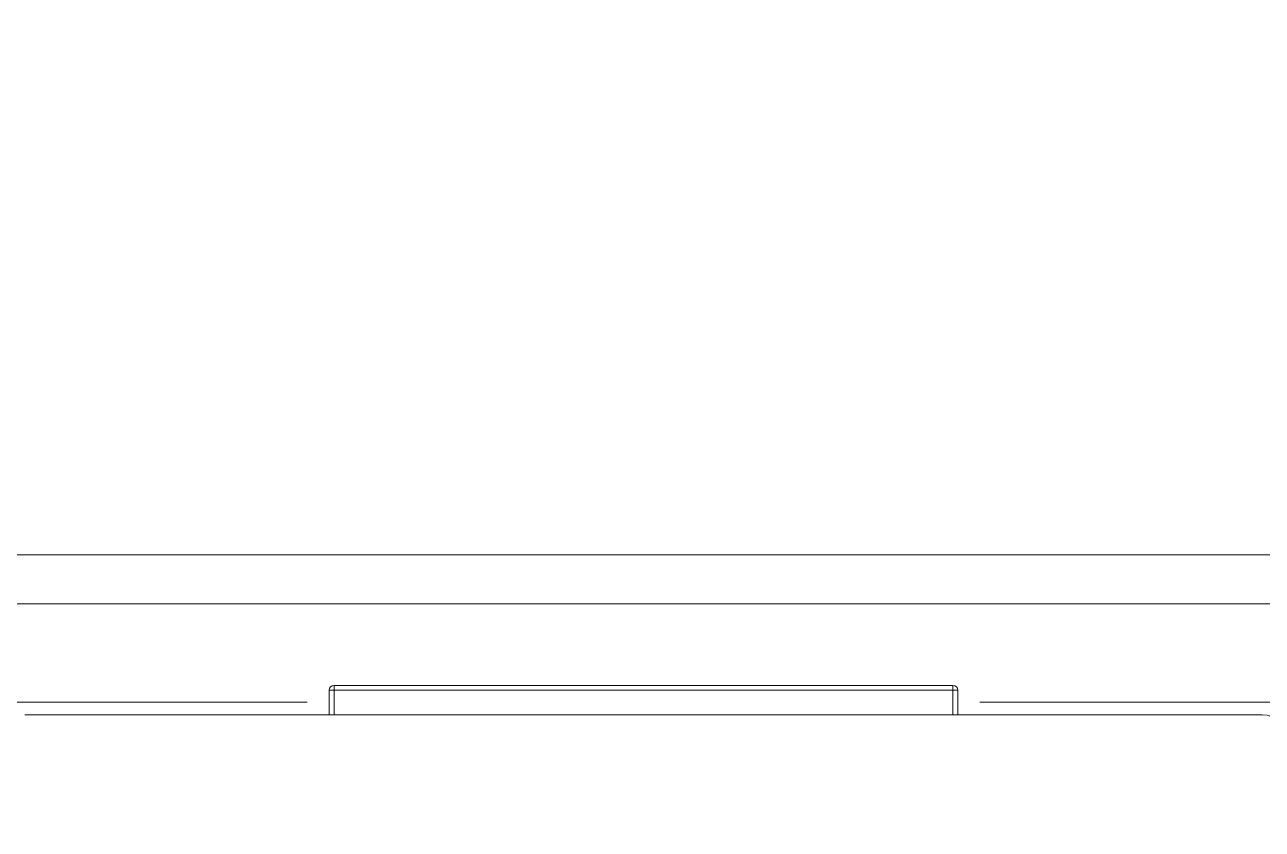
# Model space of a CAD drawing. Header units: inches. Extents: x 0.54 to 10.46, y 0.74 to 7.76.
# Drawn here: x 9.5522 to 9.7151, y 4.7638 to 4.8697 of the extents above; entities that cross this region are included whole.
import ezdxf

# ---------------------------------------------------------------- set-up
doc = ezdxf.new("R2010")
doc.units = ezdxf.units.IN
doc.header["$MEASUREMENT"] = 0
doc.layers.add('BG', color=7, linetype='Continuous')
doc.layers.add('MCG-INT-4FT', color=7, linetype='Continuous')

# ---------------------------------------------------------------- blocks, each defined once
blk = doc.blocks.new('block 3')
at = {"layer": 'BG', "true_color": 0xffffff}
h = blk.add_hatch(color=7, dxfattribs=at)
h.dxf.hatch_style = 2
edge = h.paths.add_edge_path()
edge.add_spline(control_points=[(10.29599, 0.90612), (10.29599, 0.90612), (0.87112, 0.90612), (0.87112, 0.90612), (0.87016, 0.90612), (0.86938, 0.90689), (0.86938, 0.90785), (0.86938, 0.90785), (0.86938, 7.59215), (0.86938, 7.59215), (0.86938, 7.59311), (0.87016, 7.59389), (0.87112, 7.59389), (0.87112, 7.59389), (10.29599, 7.59389), (10.29599, 7.59389), (10.29696, 7.59389), (10.29773, 7.59311), (10.29773, 7.59215), (10.29773, 7.59215), (10.29773, 0.90785), (10.29773, 0.90785), (10.29773, 0.90689), (10.29696, 0.90612), (10.29599, 0.90612)], knot_values=[0, 0, 0, 0, 1, 1, 1, 2, 2, 2, 3, 3, 3, 4, 4, 4, 5, 5, 5, 6, 6, 6, 7, 7, 7, 8, 8, 8, 8], degree=3, periodic=1)
h.paths.add_polyline_path([(0.87286, 0.90959), (10.29426, 0.90959), (10.29426, 7.59042), (0.87286, 7.59042)])
at = {"layer": 'BG', "lineweight": 0}
blk.add_open_spline([(10.29599, 0.90612), (10.29599, 0.90612), (0.87112, 0.90612), (0.87112, 0.90612), (0.87016, 0.90612), (0.86938, 0.90689), (0.86938, 0.90785), (0.86938, 0.90785), (0.86938, 7.59215), (0.86938, 7.59215), (0.86938, 7.59311), (0.87016, 7.59389), (0.87112, 7.59389), (0.87112, 7.59389), (10.29599, 7.59389), (10.29599, 7.59389), (10.29696, 7.59389), (10.29773, 7.59311), (10.29773, 7.59215), (10.29773, 7.59215), (10.29773, 0.90785), (10.29773, 0.90785), (10.29773, 0.90689), (10.29696, 0.90612), (10.29599, 0.90612)], degree=3, knots=[0, 0, 0, 0, 1, 1, 1, 2, 2, 2, 3, 3, 3, 4, 4, 4, 5, 5, 5, 6, 6, 6, 7, 7, 7, 8, 8, 8, 8], dxfattribs=at)
blk = doc.blocks.new('block 2')
at = {"layer": 'BG'}
blk.add_blockref('block 3', (0, 0), dxfattribs=at)
blk = doc.blocks.new('block 69')
at = {"layer": 'BG', "true_color": 0xffffff}
h = blk.add_hatch(color=7, dxfattribs=at)
h.dxf.hatch_style = 2
edge = h.paths.add_edge_path()
edge.add_spline(control_points=[(10.46309, 0.739), (10.46309, 0.739), (0.53691, 0.739), (0.53691, 0.739), (0.53595, 0.739), (0.53517, 0.73978), (0.53517, 0.74074), (0.53517, 0.74074), (0.53517, 7.75926), (0.53517, 7.75926), (0.53517, 7.76022), (0.53595, 7.761), (0.53691, 7.761), (0.53691, 7.761), (10.46309, 7.761), (10.46309, 7.761), (10.46406, 7.761), (10.46483, 7.76022), (10.46483, 7.75926), (10.46483, 7.75926), (10.46483, 0.74074), (10.46483, 0.74074), (10.46483, 0.73978), (10.46406, 0.739), (10.46309, 0.739)], knot_values=[0, 0, 0, 0, 1, 1, 1, 2, 2, 2, 3, 3, 3, 4, 4, 4, 5, 5, 5, 6, 6, 6, 7, 7, 7, 8, 8, 8, 8], degree=3, periodic=1)
h.paths.add_polyline_path([(0.53864, 0.74248), (10.46136, 0.74248), (10.46136, 7.75752), (0.53864, 7.75752)])
at = {"layer": 'BG', "lineweight": 0}
blk.add_open_spline([(10.46309, 0.739), (10.46309, 0.739), (0.53691, 0.739), (0.53691, 0.739), (0.53595, 0.739), (0.53517, 0.73978), (0.53517, 0.74074), (0.53517, 0.74074), (0.53517, 7.75926), (0.53517, 7.75926), (0.53517, 7.76022), (0.53595, 7.761), (0.53691, 7.761), (0.53691, 7.761), (10.46309, 7.761), (10.46309, 7.761), (10.46406, 7.761), (10.46483, 7.76022), (10.46483, 7.75926), (10.46483, 7.75926), (10.46483, 0.74074), (10.46483, 0.74074), (10.46483, 0.73978), (10.46406, 0.739), (10.46309, 0.739)], degree=3, knots=[0, 0, 0, 0, 1, 1, 1, 2, 2, 2, 3, 3, 3, 4, 4, 4, 5, 5, 5, 6, 6, 6, 7, 7, 7, 8, 8, 8, 8], dxfattribs=at)
blk = doc.blocks.new('block 68')
at = {"layer": 'BG'}
blk.add_blockref('block 69', (0, 0), dxfattribs=at)
blk = doc.blocks.new('block 393')
at = {"layer": 'MCG-INT-4FT', "color": 7, "lineweight": 5, "true_color": 0xffffff}
blk.add_lwpolyline([(9.54187, 4.79992), (9.72545, 4.79992)], dxfattribs=at)
blk = doc.blocks.new('block 405')
at = {"layer": 'MCG-INT-4FT', "color": 7, "lineweight": 5, "true_color": 0xffffff}
blk.add_lwpolyline([(9.72545, 4.79345), (9.54187, 4.79345)], dxfattribs=at)
blk = doc.blocks.new('block 426')
at = {"layer": 'MCG-INT-4FT', "color": 7, "lineweight": 5, "true_color": 0xffffff}
blk.add_lwpolyline([(9.58939, 4.78053), (9.54187, 4.78053)], dxfattribs=at)
blk = doc.blocks.new('block 427')
at = {"layer": 'MCG-INT-4FT', "color": 7, "lineweight": 5, "true_color": 0xffffff}
blk.add_lwpolyline([(9.72545, 4.78053), (9.67794, 4.78053)], dxfattribs=at)
blk = doc.blocks.new('block 574')
at = {"layer": 'MCG-INT-4FT', "color": 7, "lineweight": 5, "true_color": 0xffffff}
blk.add_lwpolyline([(9.71511, 4.77885), (9.55222, 4.77885)], dxfattribs=at)
blk = doc.blocks.new('block 575')
at = {"layer": 'MCG-INT-4FT', "color": 7, "lineweight": 5, "true_color": 0xffffff}
blk.add_open_spline([(9.71834, 4.77561), (9.71834, 4.7774), (9.7169, 4.77885), (9.71511, 4.77885)], degree=3, dxfattribs=at)
blk = doc.blocks.new('block 748')
at = {"layer": 'MCG-INT-4FT', "color": 7, "lineweight": 5, "true_color": 0xffffff}
blk.add_lwpolyline([(9.59294, 4.78272), (9.59294, 4.78208)], dxfattribs=at)
blk = doc.blocks.new('block 749')
at = {"layer": 'MCG-INT-4FT', "color": 7, "lineweight": 5, "true_color": 0xffffff}
blk.add_lwpolyline([(9.59294, 4.78208), (9.59229, 4.78208)], dxfattribs=at)
blk = doc.blocks.new('block 750')
at = {"layer": 'MCG-INT-4FT', "color": 7, "lineweight": 5, "true_color": 0xffffff}
blk.add_open_spline([(9.59294, 4.78272), (9.59258, 4.78272), (9.59229, 4.78244), (9.59229, 4.78208)], degree=3, dxfattribs=at)
blk = doc.blocks.new('block 751')
at = {"layer": 'MCG-INT-4FT', "color": 7, "lineweight": 5, "true_color": 0xffffff}
blk.add_lwpolyline([(9.67439, 4.78272), (9.59294, 4.78272)], dxfattribs=at)
blk = doc.blocks.new('block 752')
at = {"layer": 'MCG-INT-4FT', "color": 7, "lineweight": 5, "true_color": 0xffffff}
blk.add_lwpolyline([(9.67439, 4.78208), (9.67439, 4.78272)], dxfattribs=at)
blk = doc.blocks.new('block 753')
at = {"layer": 'MCG-INT-4FT', "color": 7, "lineweight": 5, "true_color": 0xffffff}
blk.add_lwpolyline([(9.67439, 4.78208), (9.59294, 4.78208)], dxfattribs=at)
blk = doc.blocks.new('block 754')
at = {"layer": 'MCG-INT-4FT', "color": 7, "lineweight": 5, "true_color": 0xffffff}
blk.add_lwpolyline([(9.59229, 4.78208), (9.59229, 4.77885)], dxfattribs=at)
blk = doc.blocks.new('block 755')
at = {"layer": 'MCG-INT-4FT', "color": 7, "lineweight": 5, "true_color": 0xffffff}
blk.add_open_spline([(9.67503, 4.78208), (9.67503, 4.78244), (9.67475, 4.78272), (9.67439, 4.78272)], degree=3, dxfattribs=at)
blk = doc.blocks.new('block 756')
at = {"layer": 'MCG-INT-4FT', "color": 7, "lineweight": 5, "true_color": 0xffffff}
blk.add_lwpolyline([(9.67503, 4.78208), (9.67439, 4.78208)], dxfattribs=at)
blk = doc.blocks.new('block 757')
at = {"layer": 'MCG-INT-4FT', "color": 7, "lineweight": 5, "true_color": 0xffffff}
blk.add_lwpolyline([(9.67503, 4.77885), (9.67503, 4.78208)], dxfattribs=at)
blk = doc.blocks.new('block 913')
at = {"layer": 'MCG-INT-4FT', "color": 8, "lineweight": 5, "true_color": 0x808080}
blk.add_lwpolyline([(9.59294, 4.78208), (9.59294, 4.77885)], dxfattribs=at)
blk = doc.blocks.new('block 914')
at = {"layer": 'MCG-INT-4FT', "color": 8, "lineweight": 5, "true_color": 0x808080}
blk.add_lwpolyline([(9.67439, 4.77885), (9.67439, 4.78208)], dxfattribs=at)

msp = doc.modelspace()

# ---------------------------------------------------------------- block references
at = {"layer": 'BG'}
for name in ['block 68', 'block 2']:
    msp.add_blockref(name, (0, 0), dxfattribs=at)
at = {"layer": 'MCG-INT-4FT'}
for name in ['block 393', 'block 405', 'block 750', 'block 748', 'block 751', 'block 752', 'block 755', 'block 749', 'block 754', 'block 753', 'block 913', 'block 756', 'block 914', 'block 757', 'block 426', 'block 427', 'block 574', 'block 575']:
    msp.add_blockref(name, (0, 0), dxfattribs=at)

doc.saveas('drawing.dxf')
